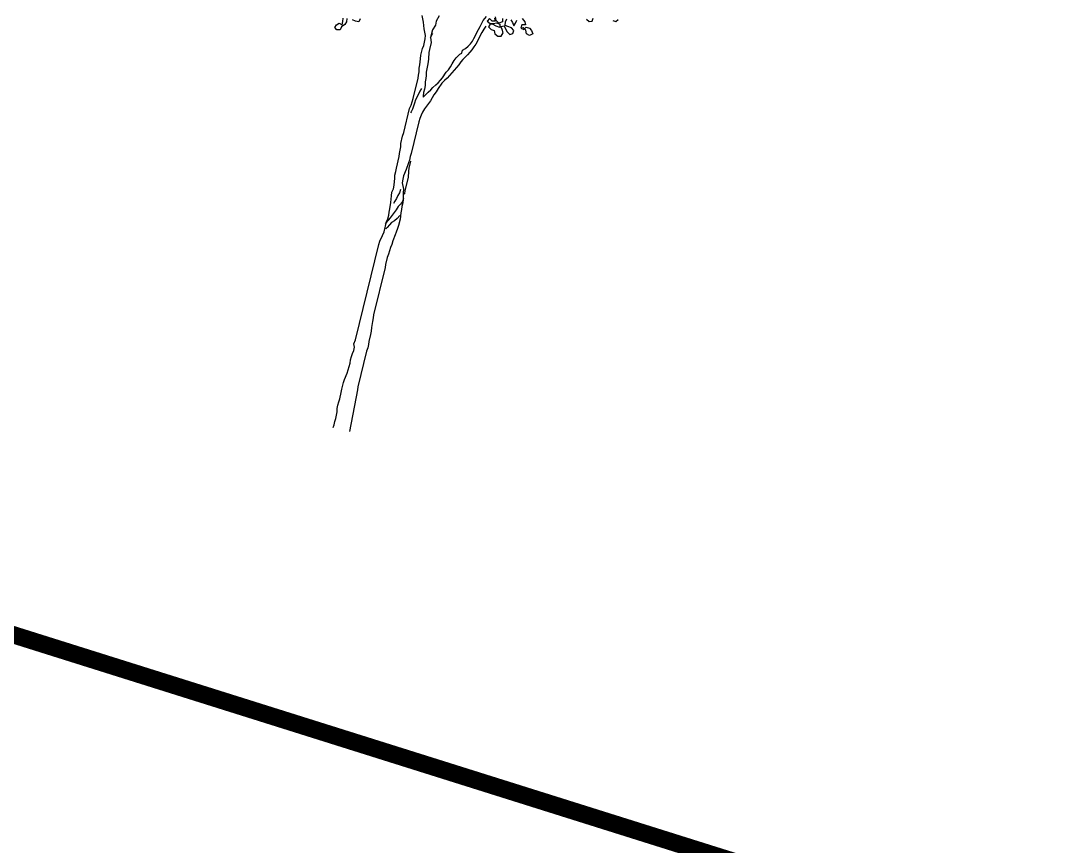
# Model space of a CAD drawing. Header units: inches. Extents: x 350994 to 353538, y 1581369 to 1583842.
# Drawn here: x 351431.56 to 351437.46, y 1583266.21 to 1583270.97 of the extents above; entities that cross this region are included whole.
import ezdxf

# ---------------------------------------------------------------- set-up
doc = ezdxf.new("R2010")
doc.units = ezdxf.units.IN
doc.header["$MEASUREMENT"] = 0
doc.linetypes.add('1', pattern=[0])
doc.layers.add("ROAD'S", color=1, linetype='1')
doc.layers.add('TREE', color=81, linetype='1')

# ---------------------------------------------------------------- blocks, each defined once
blk = doc.blocks.new('TREE_4')
at = {"color": 94}
for points in [[(-3, -32), (0, 0), (-3, 32), (0, 64), (0, 101), (-3, 136), (-9, 168), (-11, 202), (-11, 237), (-8, 269), (-8, 338), (-11, 370), (-11, 442), (-8, 474), (3, 544), (6, 578), (9, 616), (9, 651), (6, 685), (6, 720), (9, 752), (15, 784), (15, 821), (1, 850), (9, 896), (10, 1901), (13, 1935), (25, 1999), (33, 2037), (33, 2143), (39, 2178), (39, 2216), (36, 2248), (34, 2282), (28, 2346), (25, 2381), (19, 2415), (13, 2453), (22, 2488), (22, 2528), (16, 2563), (11, 2595), (5, 2629), (5, 2667), (2, 2702), (2, 2823), (-1, 2855), (-6, 2924), (-12, 2959), (-12, 3034), (-9, 3075), (-9, 3329), (-3, 3364), (0, 3398), (3, 3436), (3, 3650), (0, 3682), (-3, 3716), (-9, 3751), (-11, 3786), (-17, 3818), (-20, 3849), (-26, 3884), (-26, 3956), (-20, 3988), (-20, 4058), (-26, 4092), (-54, 4156), (-77, 4220), (-106, 4283)], [(1802, 4692), (1834, 4689), (1854, 4715)], [(1536, 4640), (1568, 4623), (1600, 4634), (1603, 4666)], [(700, 4447), (706, 4413), (674, 4392), (640, 4410), (625, 4447)], [(620, 4430), (634, 4401), (602, 4395), (570, 4413), (553, 4381), (588, 4366), (622, 4375), (651, 4389), (686, 4384), (695, 4349), (654, 4355), (622, 4363), (591, 4361), (582, 4329), (614, 4311), (645, 4306), (660, 4274), (695, 4259), (729, 4268), (741, 4306), (724, 4337), (703, 4363), (735, 4378), (755, 4352), (778, 4323), (810, 4305), (839, 4320), (842, 4355), (810, 4375), (773, 4378), (741, 4384), (738, 4421), (744, 4453)], [(784, 4453), (807, 4430), (828, 4401), (842, 4430), (845, 4462)], [(897, 4493), (929, 4467), (943, 4438), (906, 4430), (906, 4395), (938, 4386), (955, 4415), (990, 4415), (1018, 4398), (1039, 4366), (1010, 4343), (975, 4352), (961, 4386), (932, 4404), (920, 4401)], [(-715, 4102), (-722, 4069), (-757, 4066), (-790, 4073)], [(-849, 4073), (-846, 4038), (-855, 4007), (-882, 3977), (-889, 3944), (-922, 3935), (-947, 3955), (-938, 3986), (-914, 4007), (-883, 3998), (-882, 4033), (-886, 4067)], [(98, 3471), (118, 3505), (136, 3534), (156, 3563), (173, 3592), (194, 3624), (214, 3653), (229, 3684), (246, 3713), (269, 3777), (284, 3806), (298, 3840), (307, 3875), (318, 3910), (333, 3944), (362, 3988), (379, 4005), (379, 4034), (402, 4060), (423, 4089), (440, 4118), (454, 4147), (463, 4179), (472, 4213), (478, 4245), (495, 4314), (512, 4378), (536, 4427)], [(64, 4321), (47, 4260), (50, 4219), (29, 4165), (29, 4084), (38, 4130), (29, 4084), (47, 4037), (47, 3962), (49, 3930), (61, 3867), (64, 3835), (67, 3800), (67, 3763), (70, 3728), (78, 3696), (81, 3664), (81, 3630), (90, 3592), (92, 3557), (92, 3520), (95, 3482), (98, 3471)], [(553, 4329), (541, 4294), (527, 4257), (518, 4222), (512, 4190), (495, 4126), (483, 4095), (469, 4060), (454, 4031), (437, 3999), (402, 3942), (388, 3913), (376, 3881), (327, 3783), (292, 3719), (272, 3690), (252, 3658), (228, 3595), (214, 3557), (199, 3522), (191, 3488), (179, 3453), (168, 3421), (153, 3390), (139, 3361), (127, 3320), (121, 3288), (118, 3251), (115, 3216), (115, 2884), (112, 2852), (112, 2814), (109, 2782), (103, 2713), (92, 2644), (92, 2606), (94, 2571), (123, 2508), (129, 2476), (146, 2406), (149, 2372), (149, 2334), (152, 2302), (155, 2268), (161, 2204), (161, 2135), (158, 2103), (155, 2065), (149, 2034), (143, 1970), (140, 1932), (134, 1898), (129, 1828), (126, 1791), (126, 1718), (128, 1687), (128, 1188), (131, 1156), (131, 1119), (137, 1055), (143, 1020), (145, 986), (145, 911), (148, 879), (148, 844), (145, 809), (145, 434), (148, 402), (168, -31)], [(61, 3554), (52, 3523), (46, 3491), (29, 3427), (26, 3393), (20, 3329), (14, 3297), (11, 3286)], [(127, 2806), (126, 2733), (129, 2701), (141, 2638), (141, 2499), (144, 2467), (144, 2461)], [(146, 2421), (143, 2386), (129, 2354), (112, 2323), (100, 2288), (88, 2256), (59, 2193), (45, 2164), (30, 2132), (25, 2123)], [(94, 2499), (91, 2464), (83, 2433), (77, 2401), (68, 2369), (60, 2343)], [(149, 2239), (129, 2204), (109, 2172), (85, 2149), (71, 2120), (54, 2091), (42, 2071)]]:
    blk.add_lwpolyline(points, dxfattribs=at)

msp = doc.modelspace()

# ---------------------------------------------------------------- linework, layer by layer
at = {"layer": "ROAD'S", "lineweight": 5, "const_width": 0.1}
msp.add_lwpolyline([(351566.8371, 1583288.6952), (351587.368, 1583281.6119), (351589.7493, 1583279.92), (351590.9715, 1583277.6267), (351589.8789, 1583272.7886), (351572.9225, 1583223.0207), (351570.4903, 1583222.8062), (351567.7845, 1583223.3451), (351562.1744, 1583225.3544), (351463.6721, 1583257.3168), (351394.0026, 1583279.2245), (351390.8567, 1583283.4406), (351391.8088, 1583287.1198), (351391.8088, 1583287.1198), (351391.9499, 1583287.665), (351407.18, 1583340.371), (351411.7237, 1583342.3385), (351413.5668, 1583341.7821), (351482.4919, 1583317.6082), (351515.9643, 1583306.2468), (351528.2009, 1583302.0251)], dxfattribs=at)

# ---------------------------------------------------------------- block references
at = {"layer": 'TREE', "lineweight": 5, "xscale": 0.0005632341247466223, "yscale": 0.0005632341530485974, "zscale": 0.0005632341444477617, "rotation": 346.4411541233163}
msp.add_blockref('TREE_4', (351433.3672, 1583268.6398), dxfattribs=at)

doc.saveas('drawing.dxf')
